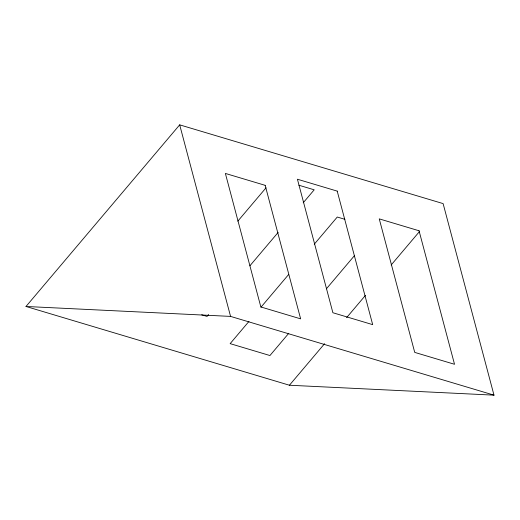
<?xml version="1.0" encoding="UTF-8"?>
<svg xmlns="http://www.w3.org/2000/svg" width="520" height="520" viewBox="0 0 520 520"><rect width="100%" height="100%" fill="white"/><g stroke="black" fill="none" stroke-linecap="round" stroke-linejoin="round"><path stroke-width="0.78" d="M26 306.475L179.68 124.846L443.112 203.6L494 395.154L289.432 385.236L26 306.475L230.568 316.401L494 395.154M237.822 221.143L266.038 187.798M208.637 314.561L207.071 316.413L201.714 314.815M249.919 265.772L278.135 232.427M303.219 202.781L314.197 189.813L298.889 185.237M248.957 321.406L230.145 343.642L269.939 355.537L288.75 333.307M260.975 307.203L288.665 274.469M314.275 244.212L337.266 217.035L344.916 219.323M326.372 288.841L354.588 255.489M289.432 385.236L324.571 343.7M346.6 317.661L365.482 295.347M391.183 264.972L419.51 231.498M179.68 124.846L230.568 316.401M337.214 191.119L297.421 179.225L332.891 312.741L372.684 324.642L337.214 191.119M419.049 230.769L379.256 218.875L414.726 352.391L454.526 364.286L419.049 230.769M265.168 185.334L225.375 173.433L260.845 306.956L300.638 318.851L265.168 185.334"/></g></svg>
